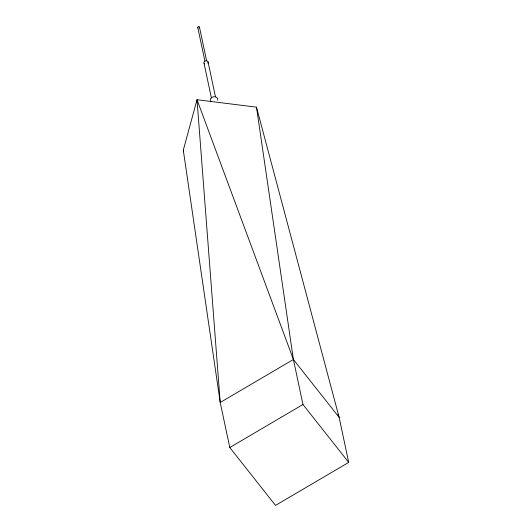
<?xml version="1.0" encoding="UTF-8"?>
<svg xmlns="http://www.w3.org/2000/svg" width="532" height="532" viewBox="0 0 532 532"><rect width="100%" height="100%" fill="white"/><g stroke="black" fill="none" stroke-linecap="round" stroke-linejoin="round"><path stroke-width="0.8" d="M183.294 150.17L197.02 99.73L256.484 107.165L339.137 417.367L348.706 462.394L275.516 505.4L229.784 447.518L220.215 402.491L183.294 150.17L183.72 151.773M256.484 107.165L293.398 359.479L220.215 402.491L197.02 99.73L293.398 359.479L302.967 404.506L348.706 462.394M229.784 447.518L302.967 404.506M293.398 359.479L339.137 417.367L337.98 414.255M208.045 61.892L215.44 96.691M199.44 27.052L206.562 60.568M197.784 27.584L204.906 61.1M204.015 63.188L211.41 97.988M210.878 101.679A3.731 3.059 -12 0 1 213.332 96.811A3.731 3.059 -12 0 1 217.608 100.209M204.594 63.92A2.121 1.742 -12 0 1 204.368 61.572A2.121 1.742 -12 0 1 207.181 60.994A2.121 1.742 -12 0 1 207.892 63.242M198.203 27.983A0.871 0.718 -12 0 1 197.884 26.972A0.871 0.718 -12 0 1 199.141 26.713A0.871 0.718 -12 0 1 199.241 27.764"/></g></svg>
